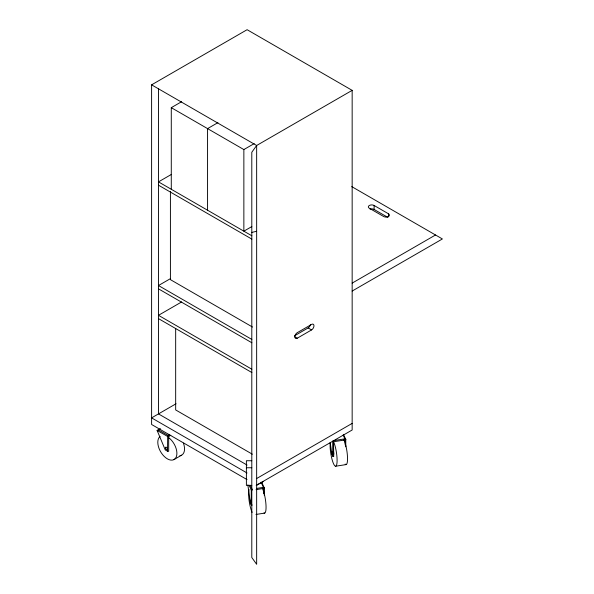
<?xml version="1.0" encoding="UTF-8"?>
<svg xmlns="http://www.w3.org/2000/svg" width="594" height="594" viewBox="0 0 594 594"><rect width="100%" height="100%" fill="white"/><g stroke="black" fill="none" stroke-linecap="round" stroke-linejoin="round"><path stroke-width="0.89" d="M332.625 454.18L332.105 451.73L332.105 453.564L332.64 454.076L332.105 451.73L332.603 454.269L331.883 454.365L330.219 442.641A13.506 2.859 81.2 0 0 332.959 462.318A13.506 2.859 81.2 0 0 337.088 461.404A13.506 2.859 81.2 0 0 333.62 441.869M157.128 430.45L158.271 429.789L168.117 435.469A0.809 0.468 60 0 1 168.689 436.456L168.689 451.24A0.809 0.468 0 0 1 167.545 451.24L165.251 449.918L157.128 430.45L167.664 436.493L167.545 451.24M251.121 502.791L250.623 500.252L250.623 502.086L250.95 502.888L251.158 502.539L250.623 500.252L251.121 502.791L250.393 502.888L247.839 484.845M251.292 489.976L251.232 504.692A0.809 0.468 0 0 0 252.227 505.026M345.337 439.894L333.709 441.728A0.809 0.468 0 0 1 332.722 441.394L332.722 456.177A0.809 0.468 0 0 0 333.709 456.504L333.501 440.614L344.98 438.84A0.809 0.639 -24.9 0 1 345.767 439.374L345.767 446.77M263.766 488.335L263.706 493.399M343.176 434.957L345.27 439.82L345.188 444.876M345.3 439.835L345.188 439.954A0.809 0.468 0 0 0 345.767 439.374L343.54 434.585M333.813 454.195L333.605 451.759M261.093 482.187L263.847 488.387L256.059 489.656M251.277 489.887L249.012 485.127M332.766 441.364L332.774 441.431A0.809 0.639 -24.9 0 1 333.501 440.614M247.03 479.588L151.604 424.495L151.604 84.838L247.104 29.7L352.16 90.355L352.16 430.004L256.653 485.142M171.28 189.271L171.28 107.663L181.623 101.693M217.916 122.646L207.566 128.616L207.566 210.224M171.258 174.502L158.479 181.883L251.863 235.796M171.28 107.663L243.859 149.569L254.202 143.6M352.16 90.355L256.653 145.493L251.797 152.264L251.797 557.521L256.653 564.3L256.653 145.493L151.604 84.838M251.819 226.581L243.859 231.177L243.859 149.569M170.456 278.631L158.479 285.543L251.863 339.456M181.638 301.945L158.479 315.317L251.863 369.23M352.16 283.115L435.521 234.986M352.16 291.053L442.396 238.959L351.715 186.598M176.047 403.764L151.604 417.872L247.03 472.973M294.602 335.751L308.13 327.94A3.378 1.953 -60 0 0 310.439 324.569M297.245 338.201L311.568 329.93A3.378 1.953 -60 0 0 313.959 325.794A3.378 1.953 -60 0 0 311.568 324.413L297.245 332.685A3.378 1.953 -60 0 0 294.854 336.82A3.378 1.953 -60 0 0 297.245 338.201L294.49 336.612M160.373 428.578L157.722 430.323M157.217 430.858L157.789 430.531M169.513 434.66L168.117 435.469A0.809 0.468 -60 0 0 167.545 436.464A0.809 0.468 0 0 0 168.689 436.456L170.79 435.246M173.886 459.63L181.526 455.219M256.653 478.526L352.16 423.388M256.185 485.432L263.268 481.593M263.855 488.409L263.706 488.468A0.809 0.468 0 0 0 264.278 487.897L261.739 482.425M251.797 232.425L256.653 231.266M335.707 466.201L346.146 464.59M256.608 488.424L263.498 487.355A0.809 0.639 -24.9 0 1 264.278 487.897L264.278 495.285M255.962 514.456L264.664 513.105M251.797 460.736L246.391 460.736L246.391 485.402L251.797 485.402M246.391 467.76L251.797 467.76M388.439 213.758A3.378 1.953 0 0 1 388.439 216.513A3.378 1.953 0 0 1 383.665 216.513L369.334 208.249A3.378 1.953 0 0 1 369.334 205.487A3.378 1.953 0 0 1 374.116 205.487L388.439 213.758L388.439 216.936M370.04 209.147A3.378 1.953 0 0 1 374.116 209.459L387.644 217.27M158.479 185.187L251.863 239.107M308.13 327.94L311.568 329.93M252.524 327.049L170.419 279.64L170.419 191.52M158.479 288.847L251.863 342.768M158.479 318.622L251.863 372.542M252.346 454.202L175.668 409.934L175.668 328.415M247.074 465.057L158.479 413.907L158.479 88.81M331.883 454.365L332.722 456.177M250.215 485.253L252.153 489.59M250.393 502.888L251.232 504.692M374.116 205.487L374.116 209.459M343.681 439.501A13.506 2.859 81.2 0 1 347.46 456.289A13.506 2.859 81.2 0 1 345.144 464.085M252.116 490.258A0.809 0.468 0 0 1 251.232 489.916A0.809 0.639 -24.9 0 1 252.019 489.137M257.202 484.31A1.351 0.78 0 0 1 256.868 484.704M252.101 512.377A13.506 2.859 81.2 0 1 249.035 489.538M262.57 488.773A13.506 2.859 81.2 0 1 265.978 504.803A13.506 2.859 81.2 0 1 264.011 512.926M168.429 437.481A13.506 7.796 60 0 1 176.44 456.444A13.506 7.796 60 0 1 162.689 454.752A13.506 7.796 60 0 1 160.098 436.456M183.449 443.169A13.506 7.796 60 0 1 179.878 455.702M165.474 448.121A1.351 0.78 60 0 0 167.07 449.539A1.351 0.78 60 0 0 166.639 447.445A1.351 0.78 60 0 0 165.474 448.121"/></g></svg>
